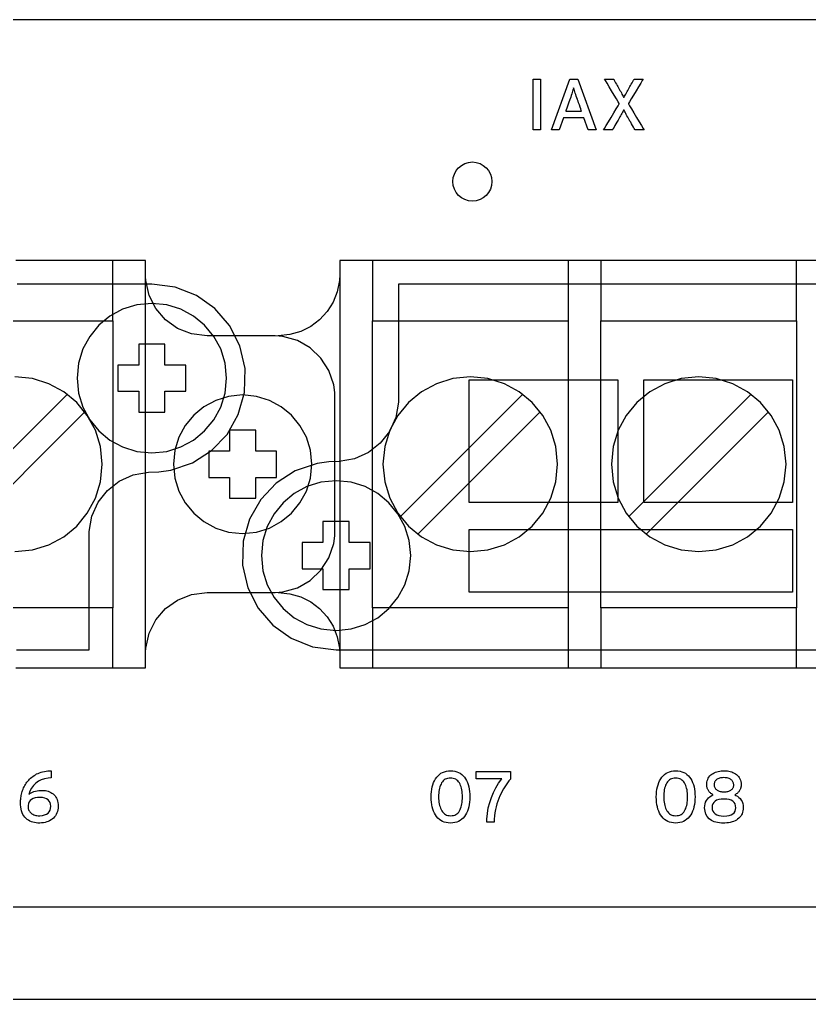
# Model space of a CAD drawing. Extents: x 1 to 47.7, y 0.2 to 35.
# Drawn here: x 29.128 to 30.641, y 6.655 to 8.532 of the extents above; entities that cross this region are included whole.
import ezdxf

# ---------------------------------------------------------------- set-up
doc = ezdxf.new("R2010")
doc.units = 0
doc.header["$MEASUREMENT"] = 0
for name, color, linetype in [('1_1__SCREW_TERMINAL_BLOCK_', 7, 'CONTINUOUS'), ('1_2__CONNECTORIZED_RELAY__', 7, 'CONTINUOUS'), ('8_0_____DWG', 7, 'CONTINUOUS')]:
    doc.layers.add(name, color=color, linetype=linetype)

msp = doc.modelspace()

# ---------------------------------------------------------------- linework, layer by layer
at = {"layer": '1_1__SCREW_TERMINAL_BLOCK_'}
for points in [[(29.1206, 7.2902), (29.1667, 7.2902), (29.2086, 7.2902), (29.2462, 7.2902), (29.2792, 7.2902), (29.3075, 7.2902), (29.3307, 7.2902), (29.3486, 7.2902), (29.3609, 7.2902), (29.3676, 7.2902), (29.3687, 7.2902), (29.3687, 7.2904), (29.3687, 7.2913), (29.3687, 7.312), (29.3687, 7.3154), (29.3687, 7.316), (29.3687, 7.3206), (29.3693, 7.3282), (29.3758, 7.3567), (29.3888, 7.3822), (29.4073, 7.4036), (29.4304, 7.42), (29.4572, 7.4305), (29.4867, 7.4342), (29.4889, 7.4342), (29.495, 7.4342), (29.5162, 7.4342), (29.5737, 7.4342), (29.5983, 7.4342), (29.6125, 7.4342), (29.617, 7.4342), (29.6319, 7.4356), (29.6599, 7.4435), (29.6845, 7.4576), (29.705, 7.4771), (29.7203, 7.5009), (29.7295, 7.5283), (29.7316, 7.543), (29.7319, 7.5505), (29.7319, 7.5528), (29.7319, 7.5606), (29.7319, 7.5757), (29.7319, 7.5967), (29.7319, 7.6221), (29.7319, 7.6802), (29.7319, 7.7383), (29.7319, 7.7637), (29.7319, 7.7847), (29.7319, 7.7998), (29.7319, 7.8076), (29.7319, 7.8099), (29.7316, 7.8174), (29.7295, 7.8321), (29.7203, 7.8594), (29.705, 7.8833), (29.6845, 7.9028), (29.6599, 7.9169), (29.6319, 7.9248), (29.617, 7.9261), (29.6125, 7.9262), (29.5983, 7.9262), (29.5737, 7.9262), (29.5162, 7.9262), (29.495, 7.9262), (29.4889, 7.9262), (29.4867, 7.9262), (29.4572, 7.9299), (29.4304, 7.9404), (29.4073, 7.9568), (29.3888, 7.9782), (29.3758, 8.0036), (29.3693, 8.0322), (29.3687, 8.0398), (29.3687, 8.0444), (29.3687, 8.045), (29.3687, 8.0484), (29.3687, 8.0691), (29.3687, 8.07), (29.3687, 8.0702), (29.3676, 8.0702), (29.3609, 8.0702), (29.3486, 8.0702), (29.3307, 8.0702), (29.3075, 8.0702), (29.2792, 8.0702), (29.2462, 8.0702), (29.2086, 8.0702), (29.1667, 8.0702), (29.1206, 8.0702)], [(29.3061, 7.9551), (29.3061, 8.0702)], [(29.3687, 7.2902), (29.3687, 8.0702)], [(30.6962, 8.0702), (30.4755, 8.0702), (30.3713, 8.0702), (30.2721, 8.0702), (30.1789, 8.0702), (30.0925, 8.0702), (30.0136, 8.0702), (29.9432, 8.0702), (29.8819, 8.0702), (29.8306, 8.0702), (29.7901, 8.0702), (29.7612, 8.0702), (29.7448, 8.0702), (29.7412, 8.0702), (29.7412, 8.0691), (29.7412, 8.0537), (29.7412, 8.0464), (29.7412, 8.0446), (29.7412, 8.0436), (29.7406, 8.0322), (29.7363, 8.0105), (29.7283, 7.9905), (29.7169, 7.9724), (29.7025, 7.9568), (29.6856, 7.944), (29.6665, 7.9343), (29.6455, 7.9283), (29.6232, 7.9262)], [(29.7412, 8.0702), (29.7412, 7.2902)], [(29.8037, 8.0702), (29.8037, 7.9551)], [(30.1787, 8.0702), (30.1787, 7.9551)], [(30.2412, 8.0702), (30.2412, 7.9551)], [(30.6162, 7.9551), (30.6162, 8.0702)], [(29.3061, 7.4053), (28.9311, 7.4053), (28.9311, 7.9551), (29.3061, 7.9551), (29.3061, 7.4053)], [(30.1787, 7.4053), (29.8037, 7.4053), (29.8037, 7.9551), (30.1787, 7.9551), (30.1787, 7.4053)], [(30.6162, 7.4053), (30.2412, 7.4053), (30.2412, 7.9551), (30.6162, 7.9551), (30.6162, 7.4053)], [(29.1187, 7.5128), (29.1524, 7.5162), (29.1838, 7.5259), (29.2122, 7.5414), (29.237, 7.5618), (29.2574, 7.5866), (29.2728, 7.6151), (29.2826, 7.6465), (29.286, 7.6802), (29.2826, 7.7139), (29.2728, 7.7453), (29.2574, 7.7737), (29.237, 7.7985), (29.2122, 7.819), (29.1838, 7.8344), (29.1524, 7.8442), (29.1187, 7.8476)], [(29.2191, 7.8142), (28.9849, 7.5799)], [(29.8574, 7.5799), (30.0917, 7.8142)], [(30.295, 7.5799), (30.5292, 7.8142)], [(29.0183, 7.5465), (29.2526, 7.7808)], [(30.1251, 7.7808), (29.8908, 7.5465)], [(30.5625, 7.7808), (30.3284, 7.5465)], [(29.58, 7.7053), (29.58, 7.7453), (29.5299, 7.7453), (29.5299, 7.7053), (29.4899, 7.7053), (29.4899, 7.655), (29.5299, 7.655), (29.5299, 7.6151), (29.58, 7.6151), (29.58, 7.655), (29.62, 7.655), (29.62, 7.7053), (29.58, 7.7053)], [(29.6232, 7.4342), (29.6455, 7.4321), (29.6665, 7.426), (29.6856, 7.4164), (29.7025, 7.4036), (29.7169, 7.388), (29.7283, 7.3699), (29.7363, 7.3499), (29.7406, 7.3282), (29.7412, 7.3168), (29.7412, 7.3158), (29.7412, 7.314), (29.7412, 7.3067), (29.7412, 7.2913), (29.7412, 7.2902), (29.7448, 7.2902), (29.7612, 7.2902), (29.7901, 7.2902), (29.8306, 7.2902), (29.8819, 7.2902), (29.9432, 7.2902), (30.0136, 7.2902), (30.0925, 7.2902), (30.1789, 7.2902), (30.2721, 7.2902), (30.3713, 7.2902), (30.4755, 7.2902), (30.6962, 7.2902)], [(29.3061, 7.2902), (29.3061, 7.4053)], [(29.8037, 7.4053), (29.8037, 7.2902)], [(30.1787, 7.4053), (30.1787, 7.2902)], [(30.2412, 7.4053), (30.2412, 7.2902)], [(30.6162, 7.2902), (30.6162, 7.4053)]]:
    msp.add_lwpolyline(points, dxfattribs=at)
for points in [[(30.1585, 7.6802), (30.1551, 7.7139), (30.1454, 7.7453), (30.13, 7.7737), (30.1095, 7.7985), (30.0848, 7.819), (30.0564, 7.8344), (30.025, 7.8442), (29.9913, 7.8476), (29.9575, 7.8442), (29.9261, 7.8344), (29.8976, 7.819), (29.8729, 7.7985), (29.8524, 7.7737), (29.837, 7.7453), (29.8272, 7.7139), (29.8238, 7.6802), (29.8272, 7.6465), (29.837, 7.6151), (29.8524, 7.5866), (29.8729, 7.5618), (29.8976, 7.5414), (29.9261, 7.5259), (29.9575, 7.5162), (29.9913, 7.5128), (30.025, 7.5162), (30.0564, 7.5259), (30.0848, 7.5414), (30.1095, 7.5618), (30.13, 7.5866), (30.1454, 7.6151), (30.1551, 7.6465)], [(30.5961, 7.6802), (30.5927, 7.7139), (30.5829, 7.7453), (30.5675, 7.7737), (30.5471, 7.7985), (30.5223, 7.819), (30.4939, 7.8344), (30.4625, 7.8442), (30.4288, 7.8476), (30.395, 7.8442), (30.3636, 7.8344), (30.3352, 7.819), (30.3104, 7.7985), (30.29, 7.7737), (30.2745, 7.7453), (30.2648, 7.7139), (30.2614, 7.6802), (30.2648, 7.6465), (30.2745, 7.6151), (30.29, 7.5866), (30.3104, 7.5618), (30.3352, 7.5414), (30.3636, 7.5259), (30.395, 7.5162), (30.4288, 7.5128), (30.4625, 7.5162), (30.4939, 7.5259), (30.5223, 7.5414), (30.5471, 7.5618), (30.5675, 7.5866), (30.5829, 7.6151), (30.5927, 7.6465)], [(29.6875, 7.6802), (29.6848, 7.7069), (29.6771, 7.7317), (29.6648, 7.7543), (29.6486, 7.7739), (29.629, 7.7901), (29.6065, 7.8024), (29.5816, 7.8101), (29.5549, 7.8128), (29.5282, 7.8101), (29.5033, 7.8024), (29.4809, 7.7901), (29.4612, 7.7739), (29.4451, 7.7543), (29.4328, 7.7317), (29.4251, 7.7069), (29.4224, 7.6802), (29.4251, 7.6535), (29.4328, 7.6287), (29.4451, 7.6061), (29.4612, 7.5865), (29.4809, 7.5703), (29.5033, 7.558), (29.5282, 7.5503), (29.5549, 7.5476), (29.5816, 7.5503), (29.6065, 7.558), (29.629, 7.5703), (29.6486, 7.5865), (29.6648, 7.6061), (29.6771, 7.6287), (29.6848, 7.6535)]]:
    msp.add_lwpolyline(points, close=True, dxfattribs=at)
at = {"layer": '1_2__CONNECTORIZED_RELAY__'}
for points in [[(29.1217, 7.325), (29.1562, 7.325), (29.1862, 7.325), (29.2115, 7.325), (29.2319, 7.325), (29.247, 7.325), (29.2567, 7.325), (29.2608, 7.325), (29.2609, 7.3252), (29.2609, 7.3305), (29.2609, 7.3423), (29.2609, 7.3594), (29.2609, 7.4045), (29.2609, 7.4556), (29.2609, 7.5027), (29.2609, 7.5216), (29.2609, 7.5357), (29.2611, 7.5513), (29.2663, 7.5808), (29.2783, 7.6073), (29.2961, 7.6299), (29.3187, 7.6477), (29.3452, 7.6597), (29.3747, 7.6649), (29.3947, 7.6656), (29.4171, 7.6687), (29.4589, 7.6828), (29.4953, 7.7062), (29.5251, 7.7374), (29.5467, 7.7751), (29.5588, 7.8178), (29.5599, 7.8636), (29.5499, 7.907), (29.5301, 7.9457), (29.5019, 7.9783), (29.4666, 8.0033), (29.4258, 8.0194), (29.3808, 8.0251), (29.3779, 8.0251), (29.3693, 8.0251), (29.3552, 8.0251), (29.3359, 8.0251), (29.3115, 8.0251), (29.2825, 8.0251), (29.2488, 8.0251), (29.2109, 8.0251), (29.1689, 8.0251), (29.123, 8.0251)], [(30.6733, 8.0251), (30.5343, 8.0251), (30.4031, 8.0251), (30.2815, 8.0251), (30.1714, 8.0251), (30.0746, 8.0251), (30.0318, 8.0251), (29.9931, 8.0251), (29.9585, 8.0251), (29.9285, 8.0251), (29.9032, 8.0251), (29.8829, 8.0251), (29.8677, 8.0251), (29.858, 8.0251), (29.8539, 8.0251), (29.8538, 8.0249), (29.8538, 8.0196), (29.8538, 8.0078), (29.8538, 7.9907), (29.8538, 7.9457), (29.8538, 7.8947), (29.8538, 7.8476), (29.8538, 7.8288), (29.8538, 7.8147), (29.8536, 7.7991), (29.8484, 7.7695), (29.8365, 7.7429), (29.8187, 7.7202), (29.7961, 7.7024), (29.7696, 7.6904), (29.7401, 7.6852), (29.7201, 7.6845), (29.6976, 7.6814), (29.6559, 7.6673), (29.6194, 7.6439), (29.5897, 7.6128), (29.5681, 7.5752), (29.556, 7.5326), (29.5548, 7.4868), (29.5648, 7.4432), (29.5847, 7.4044), (29.6129, 7.3718), (29.6481, 7.3468), (29.6889, 7.3307), (29.7339, 7.325), (29.7339, 7.325), (29.7368, 7.325), (29.7455, 7.325), (29.7596, 7.325), (29.7789, 7.325), (29.8032, 7.325), (29.8323, 7.325), (29.8659, 7.325), (29.9039, 7.325), (29.9459, 7.325), (29.9917, 7.325), (30.094, 7.325), (30.209, 7.325), (30.3346, 7.325), (30.4692, 7.325), (30.6108, 7.325), (30.9077, 7.325)], [(29.406, 7.9104), (29.3558, 7.9104), (29.3558, 7.87), (29.3159, 7.87), (29.3159, 7.8201), (29.3558, 7.8201), (29.3558, 7.7801), (29.406, 7.7801), (29.406, 7.8201), (29.4459, 7.8201), (29.4459, 7.87), (29.406, 7.87), (29.406, 7.9104)], [(30.2738, 7.6067), (29.9888, 7.6067), (29.9888, 7.8417), (30.2738, 7.8417), (30.2738, 7.6067)], [(30.6088, 7.6067), (30.3238, 7.6067), (30.3238, 7.8417), (30.6088, 7.8417), (30.6088, 7.6067)], [(29.7089, 7.5703), (29.7089, 7.5304), (29.6688, 7.5304), (29.6688, 7.48), (29.7089, 7.48), (29.7089, 7.4401), (29.7589, 7.4401), (29.7589, 7.48), (29.799, 7.48), (29.799, 7.5304), (29.7589, 7.5304), (29.7589, 7.5703), (29.7089, 7.5703)], [(30.6088, 7.4351), (29.9888, 7.4351), (29.9888, 7.5551), (30.6088, 7.5551), (30.6088, 7.4351)]]:
    msp.add_lwpolyline(points, dxfattribs=at)
for points in [[(29.5241, 7.8452), (29.5212, 7.874), (29.5129, 7.9009), (29.4996, 7.9251), (29.4821, 7.9463), (29.4609, 7.9638), (29.4366, 7.977), (29.4097, 7.9853), (29.3808, 7.9882), (29.352, 7.9853), (29.3251, 7.977), (29.3008, 7.9638), (29.2796, 7.9463), (29.2621, 7.9251), (29.2489, 7.9009), (29.2406, 7.874), (29.2377, 7.8452), (29.2406, 7.8163), (29.2489, 7.7894), (29.2621, 7.7651), (29.2796, 7.7439), (29.3008, 7.7264), (29.3251, 7.7132), (29.352, 7.7048), (29.3808, 7.7019), (29.4097, 7.7048), (29.4366, 7.7132), (29.4609, 7.7264), (29.4821, 7.7439), (29.4996, 7.7651), (29.5129, 7.7894), (29.5212, 7.8163)], [(29.8771, 7.5052), (29.8742, 7.534), (29.8658, 7.5609), (29.8526, 7.5852), (29.8351, 7.6065), (29.814, 7.624), (29.7896, 7.6372), (29.7628, 7.6456), (29.7339, 7.6485), (29.7051, 7.6456), (29.6782, 7.6372), (29.6539, 7.624), (29.6327, 7.6065), (29.6152, 7.5852), (29.602, 7.5609), (29.5937, 7.534), (29.5908, 7.5052), (29.5937, 7.4763), (29.602, 7.4494), (29.6152, 7.425), (29.6327, 7.4038), (29.6539, 7.3863), (29.6782, 7.3731), (29.7051, 7.3648), (29.7339, 7.3619), (29.7628, 7.3648), (29.7896, 7.3731), (29.814, 7.3863), (29.8351, 7.4038), (29.8526, 7.425), (29.8658, 7.4494), (29.8742, 7.4763)]]:
    msp.add_lwpolyline(points, close=True, dxfattribs=at)
at = {"layer": '8_0_____DWG'}
for points in [[(29.0475, 8.5317), (29.1891, 8.5317), (29.333, 8.5317), (29.4789, 8.5317), (29.6269, 8.5317), (29.7768, 8.5317), (29.9285, 8.5317), (30.0818, 8.5317), (30.2368, 8.5317), (30.3933, 8.5317), (30.5512, 8.5317), (30.7104, 8.5317), (30.8708, 8.5317), (31.0322, 8.5317), (31.1947, 8.5317), (31.358, 8.5317), (31.6869, 8.5317)], [(30.1117, 8.3205), (30.1117, 8.4177), (30.1258, 8.4177), (30.1258, 8.3205), (30.1117, 8.3205)], [(30.2168, 8.3205), (30.2087, 8.3435), (30.1698, 8.3435), (30.1617, 8.3205), (30.1466, 8.3205), (30.1816, 8.4177), (30.197, 8.4177), (30.2324, 8.3205), (30.2168, 8.3205)], [(31.6869, 6.8317), (31.358, 6.8317), (31.1947, 6.8317), (31.0322, 6.8317), (30.8708, 6.8317), (30.7104, 6.8317), (30.5512, 6.8317), (30.3933, 6.8317), (30.2368, 6.8317), (30.0818, 6.8317), (29.9285, 6.8317), (29.7768, 6.8317), (29.6269, 6.8317), (29.4789, 6.8317), (29.333, 6.8317), (29.1891, 6.8317), (29.0475, 6.8317)], [(31.6718, 6.6552), (31.4833, 6.6552), (31.2963, 6.6552), (31.111, 6.6552), (30.9275, 6.6552), (30.7458, 6.6552), (30.5661, 6.6552), (30.3884, 6.6552), (30.3004, 6.6552), (30.2129, 6.6552), (30.126, 6.6552), (30.0397, 6.6552), (29.9539, 6.6552), (29.8687, 6.6552), (29.7842, 6.6552), (29.7003, 6.6552), (29.617, 6.6552), (29.5343, 6.6552), (29.4523, 6.6552), (29.371, 6.6552), (29.2904, 6.6552), (29.2105, 6.6552), (29.1313, 6.6552), (29.0528, 6.6552)]]:
    msp.add_lwpolyline(points, dxfattribs=at)
for points in [[(30.3068, 8.3205), (30.3064, 8.3212), (30.3054, 8.323), (30.3039, 8.3256), (30.3021, 8.3287), (30.3002, 8.3319), (30.2985, 8.335), (30.297, 8.3374), (30.2961, 8.339), (30.2955, 8.34), (30.2941, 8.3426), (30.2927, 8.3451), (30.2914, 8.3475), (30.2901, 8.3498), (30.2889, 8.3521), (30.2878, 8.3542), (30.2867, 8.3562), (30.2857, 8.3581), (30.2847, 8.3581), (30.2838, 8.3562), (30.2827, 8.3542), (30.2816, 8.3521), (30.2804, 8.3499), (30.2792, 8.3476), (30.2778, 8.3452), (30.2764, 8.3427), (30.2749, 8.3401), (30.2743, 8.339), (30.2734, 8.3374), (30.272, 8.335), (30.2702, 8.3319), (30.2684, 8.3287), (30.2666, 8.3256), (30.2651, 8.323), (30.2641, 8.3212), (30.2637, 8.3205), (30.2631, 8.3205), (30.2614, 8.3205), (30.259, 8.3205), (30.2563, 8.3205), (30.2533, 8.3205), (30.2506, 8.3205), (30.2484, 8.3205), (30.247, 8.3205), (30.2467, 8.3206), (30.2483, 8.3233), (30.2516, 8.3287), (30.256, 8.3361), (30.261, 8.3445), (30.2661, 8.353), (30.2708, 8.3607), (30.2744, 8.3667), (30.2764, 8.3701), (30.2765, 8.371), (30.2745, 8.3743), (30.2711, 8.3799), (30.2668, 8.3872), (30.262, 8.3951), (30.2573, 8.403), (30.2531, 8.4099), (30.2501, 8.4151), (30.2486, 8.4176), (30.2489, 8.4177), (30.2503, 8.4177), (30.2526, 8.4177), (30.2553, 8.4177), (30.2583, 8.4177), (30.2611, 8.4177), (30.2636, 8.4177), (30.2652, 8.4177), (30.2659, 8.4177), (30.2662, 8.4171), (30.267, 8.4156), (30.2683, 8.4134), (30.2697, 8.4108), (30.2713, 8.4082), (30.2727, 8.4057), (30.2738, 8.4036), (30.2746, 8.4023), (30.2751, 8.4013), (30.2766, 8.3987), (30.278, 8.3962), (30.2793, 8.3938), (30.2806, 8.3915), (30.2818, 8.3892), (30.2829, 8.3871), (30.284, 8.385), (30.285, 8.3831), (30.2859, 8.383), (30.2869, 8.385), (30.288, 8.387), (30.2891, 8.3891), (30.2903, 8.3913), (30.2916, 8.3937), (30.2929, 8.3961), (30.2943, 8.3987), (30.2958, 8.4013), (30.2964, 8.4023), (30.2971, 8.4036), (30.2983, 8.4057), (30.2997, 8.4082), (30.3013, 8.4108), (30.3027, 8.4134), (30.304, 8.4156), (30.3049, 8.4171), (30.3052, 8.4177), (30.3058, 8.4177), (30.3075, 8.4177), (30.3099, 8.4177), (30.3127, 8.4177), (30.3156, 8.4177), (30.3183, 8.4177), (30.3205, 8.4177), (30.3219, 8.4177), (30.3222, 8.4176), (30.3207, 8.4151), (30.3177, 8.41), (30.3135, 8.4031), (30.3088, 8.3952), (30.304, 8.3873), (30.2997, 8.38), (30.2963, 8.3744), (30.2943, 8.3712), (30.2944, 8.3703), (30.2964, 8.3668), (30.3001, 8.3608), (30.3047, 8.3531), (30.3098, 8.3445), (30.3148, 8.3361), (30.3192, 8.3287), (30.3225, 8.3233), (30.3241, 8.3206), (30.3238, 8.3205), (30.3224, 8.3205), (30.3201, 8.3205), (30.3174, 8.3205), (30.3144, 8.3205), (30.3116, 8.3205), (30.3091, 8.3205), (30.3075, 8.3205)], [(30.1964, 8.3789), (30.1953, 8.3821), (30.1943, 8.3852), (30.1933, 8.3881), (30.1924, 8.391), (30.1915, 8.3936), (30.1907, 8.3962), (30.19, 8.3986), (30.1892, 8.4009), (30.1886, 8.3995), (30.1879, 8.3972), (30.1871, 8.3947), (30.1863, 8.3921), (30.1854, 8.3893), (30.1845, 8.3864), (30.1835, 8.3833), (30.1824, 8.3801), (30.1819, 8.3785), (30.1812, 8.3766), (30.1801, 8.3735), (30.1788, 8.3697), (30.1774, 8.3657), (30.1761, 8.3619), (30.175, 8.3588), (30.1744, 8.3569), (30.1745, 8.3566), (30.1766, 8.3566), (30.1804, 8.3566), (30.1854, 8.3566), (30.1909, 8.3566), (30.1961, 8.3566), (30.2005, 8.3566), (30.2034, 8.3566), (30.2042, 8.3566), (30.2038, 8.3579), (30.2028, 8.3605), (30.2016, 8.3641), (30.2002, 8.3682), (30.1988, 8.3722), (30.1976, 8.3756), (30.1967, 8.378)], [(30.0327, 8.2214), (30.0319, 8.2139), (30.0297, 8.2069), (30.0263, 8.2005), (30.0217, 8.1949), (30.0161, 8.1904), (30.0098, 8.1869), (30.0027, 8.1847), (29.9952, 8.184), (29.9876, 8.1847), (29.9806, 8.1869), (29.9742, 8.1904), (29.9687, 8.1949), (29.9641, 8.2005), (29.9606, 8.2069), (29.9584, 8.2139), (29.9577, 8.2214), (29.9584, 8.229), (29.9606, 8.236), (29.9641, 8.2424), (29.9687, 8.248), (29.9742, 8.2526), (29.9806, 8.256), (29.9876, 8.2582), (29.9952, 8.259), (30.0027, 8.2582), (30.0098, 8.256), (30.0161, 8.2526), (30.0217, 8.248), (30.0263, 8.2424), (30.0297, 8.236), (30.0319, 8.229)], [(29.2016, 7.0252), (29.2014, 7.0217), (29.201, 7.0183), (29.2002, 7.0152), (29.1992, 7.0123), (29.198, 7.0095), (29.1965, 7.007), (29.1947, 7.0047), (29.1926, 7.0025), (29.1903, 7.0006), (29.1878, 6.9989), (29.1852, 6.9973), (29.1824, 6.996), (29.1795, 6.995), (29.1764, 6.9941), (29.1731, 6.9935), (29.1697, 6.9931), (29.1662, 6.9929), (29.1626, 6.9929), (29.1593, 6.9932), (29.1562, 6.9937), (29.1531, 6.9944), (29.1502, 6.9955), (29.1474, 6.9967), (29.1448, 6.9982), (29.1423, 6.9999), (29.1399, 7.0019), (29.1377, 7.0041), (29.1357, 7.0067), (29.134, 7.0095), (29.1326, 7.0126), (29.1314, 7.0161), (29.1305, 7.0198), (29.1299, 7.0238), (29.1295, 7.0281), (29.1294, 7.0322), (29.1295, 7.0344), (29.1296, 7.0367), (29.1298, 7.039), (29.1301, 7.0413), (29.1305, 7.0436), (29.1309, 7.046), (29.1314, 7.0484), (29.1321, 7.0508), (29.1327, 7.0532), (29.1335, 7.0556), (29.1344, 7.0579), (29.1354, 7.0602), (29.1364, 7.0624), (29.1376, 7.0647), (29.1389, 7.0669), (29.1402, 7.0691), (29.1417, 7.0712), (29.1433, 7.0733), (29.145, 7.0753), (29.1469, 7.0772), (29.1488, 7.079), (29.1509, 7.0807), (29.1531, 7.0824), (29.1554, 7.084), (29.1578, 7.0855), (29.1603, 7.0869), (29.163, 7.0881), (29.1658, 7.0893), (29.1687, 7.0903), (29.1718, 7.0911), (29.1751, 7.0918), (29.1785, 7.0924), (29.182, 7.0928), (29.1857, 7.0931), (29.1878, 7.093), (29.1878, 7.0921), (29.1878, 7.0905), (29.1878, 7.0884), (29.1878, 7.086), (29.1878, 7.0837), (29.1878, 7.0817), (29.1878, 7.0802), (29.1878, 7.0795), (29.1821, 7.079), (29.1753, 7.0777), (29.1691, 7.0757), (29.1636, 7.0729), (29.1586, 7.0693), (29.1543, 7.065), (29.1506, 7.0598), (29.1475, 7.0539), (29.1454, 7.0479), (29.1475, 7.0496), (29.1498, 7.0511), (29.1523, 7.0523), (29.155, 7.0534), (29.1579, 7.0542), (29.161, 7.0549), (29.1643, 7.0553), (29.1678, 7.0555), (29.1712, 7.0556), (29.1741, 7.0554), (29.177, 7.055), (29.1797, 7.0545), (29.1824, 7.0537), (29.1849, 7.0528), (29.1873, 7.0516), (29.1895, 7.0503), (29.1917, 7.0488), (29.1937, 7.047), (29.1955, 7.045), (29.1971, 7.0428), (29.1984, 7.0404), (29.1995, 7.0378), (29.2004, 7.035), (29.201, 7.032), (29.2014, 7.0287)], [(29.9904, 7.0432), (29.9903, 7.038), (29.9899, 7.0331), (29.9893, 7.0284), (29.9884, 7.024), (29.9872, 7.0198), (29.9858, 7.0159), (29.9841, 7.0122), (29.9821, 7.0087), (29.9799, 7.0054), (29.9774, 7.0026), (29.9747, 7.0001), (29.9717, 6.9979), (29.9685, 6.9962), (29.9651, 6.9948), (29.9613, 6.9938), (29.9574, 6.9931), (29.9532, 6.9929), (29.949, 6.9931), (29.9451, 6.9938), (29.9414, 6.9948), (29.938, 6.9961), (29.9348, 6.9979), (29.9319, 7), (29.9292, 7.0025), (29.9267, 7.0053), (29.9245, 7.0085), (29.9226, 7.0119), (29.9209, 7.0156), (29.9194, 7.0195), (29.9183, 7.0237), (29.9174, 7.0281), (29.9167, 7.0328), (29.9163, 7.0377), (29.9162, 7.0429), (29.9163, 7.0481), (29.9167, 7.053), (29.9174, 7.0577), (29.9183, 7.0621), (29.9195, 7.0663), (29.9209, 7.0703), (29.9226, 7.074), (29.9246, 7.0775), (29.9269, 7.0807), (29.9293, 7.0836), (29.9321, 7.0861), (29.935, 7.0882), (29.9382, 7.09), (29.9417, 7.0913), (29.9454, 7.0923), (29.9493, 7.0929), (29.9535, 7.0932), (29.9577, 7.0929), (29.9616, 7.0923), (29.9653, 7.0913), (29.9688, 7.0899), (29.972, 7.0882), (29.9749, 7.0861), (29.9776, 7.0836), (29.98, 7.0808), (29.9822, 7.0776), (29.9842, 7.0742), (29.9858, 7.0705), (29.9872, 7.0666), (29.9884, 7.0624), (29.9893, 7.058), (29.9899, 7.0533), (29.9903, 7.0483)], [(29.9762, 7.0429), (29.9761, 7.0465), (29.9759, 7.05), (29.9756, 7.0533), (29.975, 7.0565), (29.9744, 7.0595), (29.9736, 7.0623), (29.9726, 7.065), (29.9715, 7.0676), (29.9703, 7.07), (29.9688, 7.0721), (29.9672, 7.0739), (29.9653, 7.0754), (29.9633, 7.0767), (29.961, 7.0777), (29.9586, 7.0784), (29.956, 7.0789), (29.9532, 7.079), (29.9504, 7.0789), (29.9478, 7.0784), (29.9454, 7.0777), (29.9432, 7.0767), (29.9412, 7.0755), (29.9394, 7.074), (29.9378, 7.0721), (29.9363, 7.0701), (29.9351, 7.0677), (29.934, 7.0652), (29.933, 7.0626), (29.9322, 7.0598), (29.9315, 7.0568), (29.931, 7.0536), (29.9307, 7.0503), (29.9305, 7.0468), (29.9304, 7.0432), (29.9305, 7.0396), (29.9307, 7.0361), (29.9311, 7.0328), (29.9316, 7.0297), (29.9323, 7.0267), (29.9332, 7.0239), (29.9342, 7.0213), (29.9353, 7.0187), (29.9366, 7.0164), (29.9381, 7.0142), (29.9397, 7.0123), (29.9415, 7.0107), (29.9435, 7.0094), (29.9457, 7.0083), (29.9481, 7.0076), (29.9507, 7.0071), (29.9535, 7.007), (29.9563, 7.0071), (29.9589, 7.0076), (29.9613, 7.0083), (29.9635, 7.0093), (29.9655, 7.0106), (29.9674, 7.0122), (29.969, 7.0141), (29.9704, 7.0162), (29.9717, 7.0186), (29.9727, 7.0211), (29.9737, 7.0237), (29.9744, 7.0265), (29.9751, 7.0295), (29.9756, 7.0326), (29.9759, 7.0359), (29.9761, 7.0393)], [(30.068, 7.0769), (30.0652, 7.0736), (30.0624, 7.07), (30.0597, 7.0663), (30.0572, 7.0624), (30.0547, 7.0583), (30.0523, 7.0541), (30.05, 7.0496), (30.0478, 7.0449), (30.0458, 7.04), (30.0439, 7.0349), (30.0422, 7.0297), (30.0407, 7.0242), (30.0395, 7.0186), (30.0385, 7.0128), (30.0377, 7.0069), (30.0371, 7.0007), (30.0367, 6.9944), (30.0361, 6.9944), (30.0347, 6.9944), (30.0326, 6.9944), (30.0302, 6.9944), (30.0277, 6.9944), (30.0254, 6.9944), (30.0236, 6.9944), (30.0226, 6.9944), (30.0228, 7.0001), (30.0239, 7.0113), (30.0257, 7.022), (30.0283, 7.0323), (30.0315, 7.0421), (30.0355, 7.0516), (30.0402, 7.0606), (30.0455, 7.0693), (30.0516, 7.0775), (30.0497, 7.0775), (30.0447, 7.0775), (30.0375, 7.0775), (30.0291, 7.0775), (30.0205, 7.0775), (30.0126, 7.0775), (30.0063, 7.0775), (30.0028, 7.0775), (30.0023, 7.0776), (30.0023, 7.0787), (30.0023, 7.0804), (30.0023, 7.0827), (30.0023, 7.0852), (30.0023, 7.0876), (30.0023, 7.0896), (30.0023, 7.0911), (30.0023, 7.0916), (30.0048, 7.0916), (30.0115, 7.0916), (30.0211, 7.0916), (30.0323, 7.0916), (30.0438, 7.0916), (30.0543, 7.0916), (30.0626, 7.0916), (30.0674, 7.0916), (30.068, 7.0914), (30.068, 7.0904), (30.068, 7.0885), (30.068, 7.0862), (30.068, 7.0836), (30.068, 7.0811), (30.068, 7.0789), (30.068, 7.0774)], [(30.4218, 7.0432), (30.4217, 7.038), (30.4213, 7.0331), (30.4206, 7.0284), (30.4197, 7.024), (30.4186, 7.0198), (30.4171, 7.0159), (30.4154, 7.0122), (30.4135, 7.0087), (30.4113, 7.0054), (30.4088, 7.0026), (30.4061, 7.0001), (30.4031, 6.9979), (30.3999, 6.9962), (30.3964, 6.9948), (30.3927, 6.9938), (30.3888, 6.9931), (30.3845, 6.9929), (30.3804, 6.9931), (30.3765, 6.9938), (30.3728, 6.9948), (30.3694, 6.9961), (30.3662, 6.9979), (30.3632, 7), (30.3605, 7.0025), (30.3581, 7.0053), (30.3559, 7.0085), (30.3539, 7.0119), (30.3522, 7.0156), (30.3508, 7.0195), (30.3496, 7.0237), (30.3487, 7.0281), (30.3481, 7.0328), (30.3477, 7.0377), (30.3475, 7.0429), (30.3477, 7.0481), (30.3481, 7.053), (30.3487, 7.0577), (30.3497, 7.0621), (30.3509, 7.0663), (30.3523, 7.0703), (30.354, 7.074), (30.356, 7.0775), (30.3582, 7.0807), (30.3607, 7.0836), (30.3634, 7.0861), (30.3664, 7.0882), (30.3696, 7.09), (30.373, 7.0913), (30.3767, 7.0923), (30.3806, 7.0929), (30.3848, 7.0932), (30.389, 7.0929), (30.393, 7.0923), (30.3967, 7.0913), (30.4001, 7.0899), (30.4033, 7.0882), (30.4063, 7.0861), (30.409, 7.0836), (30.4114, 7.0808), (30.4136, 7.0776), (30.4155, 7.0742), (30.4172, 7.0705), (30.4186, 7.0666), (30.4198, 7.0624), (30.4207, 7.058), (30.4213, 7.0533), (30.4217, 7.0483)], [(30.4076, 7.0429), (30.4075, 7.0465), (30.4073, 7.05), (30.4069, 7.0533), (30.4064, 7.0565), (30.4057, 7.0595), (30.4049, 7.0623), (30.404, 7.065), (30.4029, 7.0676), (30.4016, 7.07), (30.4002, 7.0721), (30.3985, 7.0739), (30.3967, 7.0754), (30.3946, 7.0767), (30.3924, 7.0777), (30.39, 7.0784), (30.3874, 7.0789), (30.3845, 7.079), (30.3818, 7.0789), (30.3792, 7.0784), (30.3768, 7.0777), (30.3746, 7.0767), (30.3726, 7.0755), (30.3708, 7.074), (30.3691, 7.0721), (30.3677, 7.0701), (30.3664, 7.0677), (30.3653, 7.0652), (30.3644, 7.0626), (30.3635, 7.0598), (30.3629, 7.0568), (30.3624, 7.0536), (30.362, 7.0503), (30.3618, 7.0468), (30.3618, 7.0432), (30.3619, 7.0396), (30.3621, 7.0361), (30.3625, 7.0328), (30.363, 7.0297), (30.3637, 7.0267), (30.3645, 7.0239), (30.3655, 7.0213), (30.3667, 7.0187), (30.368, 7.0164), (30.3694, 7.0142), (30.3711, 7.0123), (30.3729, 7.0107), (30.3749, 7.0094), (30.3771, 7.0083), (30.3795, 7.0076), (30.3821, 7.0071), (30.3848, 7.007), (30.3876, 7.0071), (30.3902, 7.0076), (30.3927, 7.0083), (30.3949, 7.0093), (30.3969, 7.0106), (30.3987, 7.0122), (30.4004, 7.0141), (30.4018, 7.0162), (30.403, 7.0186), (30.4041, 7.0211), (30.405, 7.0237), (30.4058, 7.0265), (30.4064, 7.0295), (30.4069, 7.0326), (30.4073, 7.0359), (30.4075, 7.0393)], [(30.5141, 7.0227), (30.514, 7.0195), (30.5135, 7.0165), (30.5129, 7.0136), (30.5119, 7.0109), (30.5107, 7.0084), (30.5093, 7.0061), (30.5076, 7.004), (30.5056, 7.0021), (30.5034, 7.0003), (30.501, 6.9987), (30.4984, 6.9972), (30.4956, 6.996), (30.4926, 6.995), (30.4894, 6.9942), (30.486, 6.9935), (30.4824, 6.9931), (30.4786, 6.9929), (30.4723, 6.993), (30.465, 6.9939), (30.4587, 6.9956), (30.4533, 6.998), (30.4488, 7.0013), (30.4453, 7.0052), (30.4427, 7.01), (30.441, 7.0155), (30.4402, 7.0218), (30.4403, 7.0261), (30.4409, 7.0298), (30.442, 7.0332), (30.4435, 7.0363), (30.4454, 7.039), (30.4477, 7.0415), (30.4505, 7.0437), (30.4537, 7.0455), (30.4566, 7.047), (30.4551, 7.0478), (30.4536, 7.0487), (30.4523, 7.0497), (30.4511, 7.0506), (30.45, 7.0517), (30.449, 7.0528), (30.4481, 7.0539), (30.4474, 7.0551), (30.4467, 7.0563), (30.4461, 7.0575), (30.4456, 7.0587), (30.4452, 7.0598), (30.4448, 7.061), (30.4445, 7.0621), (30.4443, 7.0632), (30.4442, 7.0643), (30.4442, 7.0654), (30.4443, 7.068), (30.4446, 7.071), (30.4452, 7.0738), (30.446, 7.0764), (30.4471, 7.0788), (30.4485, 7.0811), (30.4501, 7.0831), (30.4519, 7.085), (30.454, 7.0866), (30.4562, 7.0881), (30.4585, 7.0893), (30.461, 7.0904), (30.4635, 7.0912), (30.4662, 7.092), (30.469, 7.0925), (30.472, 7.0929), (30.475, 7.0931), (30.4781, 7.0931), (30.4811, 7.093), (30.484, 7.0927), (30.4867, 7.0922), (30.4894, 7.0916), (30.492, 7.0908), (30.4945, 7.0898), (30.4969, 7.0886), (30.4992, 7.0873), (30.5014, 7.0858), (30.5033, 7.084), (30.505, 7.0821), (30.5065, 7.08), (30.5077, 7.0777), (30.5087, 7.0752), (30.5094, 7.0725), (30.5099, 7.0695), (30.5101, 7.0664), (30.5101, 7.0655), (30.5101, 7.065), (30.51, 7.0645), (30.51, 7.064), (30.5099, 7.0635), (30.5099, 7.0629), (30.5098, 7.0624), (30.5097, 7.0618), (30.5096, 7.0612), (30.5094, 7.0606), (30.5092, 7.06), (30.509, 7.0594), (30.5088, 7.0588), (30.5086, 7.0582), (30.5083, 7.0575), (30.508, 7.0569), (30.5077, 7.0563), (30.5072, 7.0554), (30.5065, 7.0541), (30.5056, 7.0529), (30.5046, 7.0518), (30.5035, 7.0507), (30.5022, 7.0497), (30.5009, 7.0488), (30.4995, 7.0479), (30.4979, 7.0471), (30.5, 7.0459), (30.5032, 7.0442), (30.506, 7.0421), (30.5084, 7.0398), (30.5104, 7.037), (30.512, 7.034), (30.5131, 7.0306), (30.5138, 7.0268)], [(30.4959, 7.0656), (30.4958, 7.0669), (30.4956, 7.0682), (30.4953, 7.0695), (30.4949, 7.0707), (30.4944, 7.0719), (30.4938, 7.073), (30.493, 7.0741), (30.4922, 7.0751), (30.4911, 7.076), (30.4899, 7.0769), (30.4886, 7.0777), (30.487, 7.0783), (30.4854, 7.0788), (30.4835, 7.0793), (30.4815, 7.0796), (30.4794, 7.0798), (30.477, 7.0799), (30.4747, 7.0798), (30.4726, 7.0796), (30.4706, 7.0793), (30.4688, 7.0789), (30.4671, 7.0784), (30.4657, 7.0778), (30.4643, 7.0771), (30.4632, 7.0763), (30.4621, 7.0754), (30.4612, 7.0744), (30.4605, 7.0734), (30.4598, 7.0723), (30.4593, 7.0712), (30.4589, 7.07), (30.4586, 7.0687), (30.4585, 7.0674), (30.4584, 7.0661), (30.4585, 7.0647), (30.4587, 7.0634), (30.4591, 7.0621), (30.4596, 7.061), (30.4602, 7.0598), (30.461, 7.0588), (30.4619, 7.0578), (30.463, 7.0569), (30.4642, 7.056), (30.4654, 7.0552), (30.4668, 7.0545), (30.4683, 7.054), (30.4699, 7.0535), (30.4716, 7.0531), (30.4734, 7.0529), (30.4753, 7.0527), (30.4773, 7.0527), (30.4794, 7.0527), (30.4813, 7.0529), (30.4832, 7.0531), (30.4849, 7.0535), (30.4865, 7.054), (30.488, 7.0546), (30.4893, 7.0553), (30.4906, 7.0561), (30.4917, 7.057), (30.4927, 7.0579), (30.4935, 7.0588), (30.4942, 7.0598), (30.4948, 7.0608), (30.4953, 7.0619), (30.4956, 7.0631), (30.4958, 7.0643)], [(29.1874, 7.025), (29.187, 7.0289), (29.186, 7.0323), (29.1844, 7.0351), (29.1822, 7.0375), (29.1793, 7.0394), (29.1758, 7.0407), (29.1717, 7.0416), (29.167, 7.0419), (29.1619, 7.0417), (29.1574, 7.0411), (29.1536, 7.0399), (29.1504, 7.0382), (29.1478, 7.036), (29.1458, 7.0333), (29.1445, 7.0301), (29.1439, 7.0264), (29.1438, 7.0237), (29.144, 7.022), (29.1443, 7.0203), (29.1448, 7.0188), (29.1455, 7.0173), (29.1463, 7.0158), (29.1473, 7.0144), (29.1485, 7.0131), (29.1498, 7.0119), (29.1513, 7.0107), (29.153, 7.0097), (29.1547, 7.0089), (29.1566, 7.0082), (29.1587, 7.0076), (29.1609, 7.0073), (29.1633, 7.007), (29.1663, 7.007), (29.1712, 7.0074), (29.1755, 7.0084), (29.1791, 7.0098), (29.1821, 7.0118), (29.1844, 7.0143), (29.186, 7.0174), (29.187, 7.0209)], [(30.4999, 7.0223), (30.4995, 7.0262), (30.4985, 7.0295), (30.4967, 7.0323), (30.4942, 7.0347), (30.491, 7.0365), (30.4871, 7.0378), (30.4824, 7.0386), (30.477, 7.039), (30.4717, 7.0387), (30.4671, 7.0379), (30.4632, 7.0366), (30.4601, 7.0348), (30.4576, 7.0326), (30.4558, 7.0299), (30.4548, 7.0267), (30.4544, 7.023), (30.4548, 7.0191), (30.4559, 7.0157), (30.4577, 7.0129), (30.4602, 7.0105), (30.4634, 7.0086), (30.4673, 7.0073), (30.4719, 7.0065), (30.4771, 7.0061), (30.4825, 7.0065), (30.4871, 7.0073), (30.491, 7.0086), (30.4942, 7.0104), (30.4967, 7.0126), (30.4984, 7.0154), (30.4995, 7.0186)]]:
    msp.add_lwpolyline(points, close=True, dxfattribs=at)

doc.saveas('drawing.dxf')
